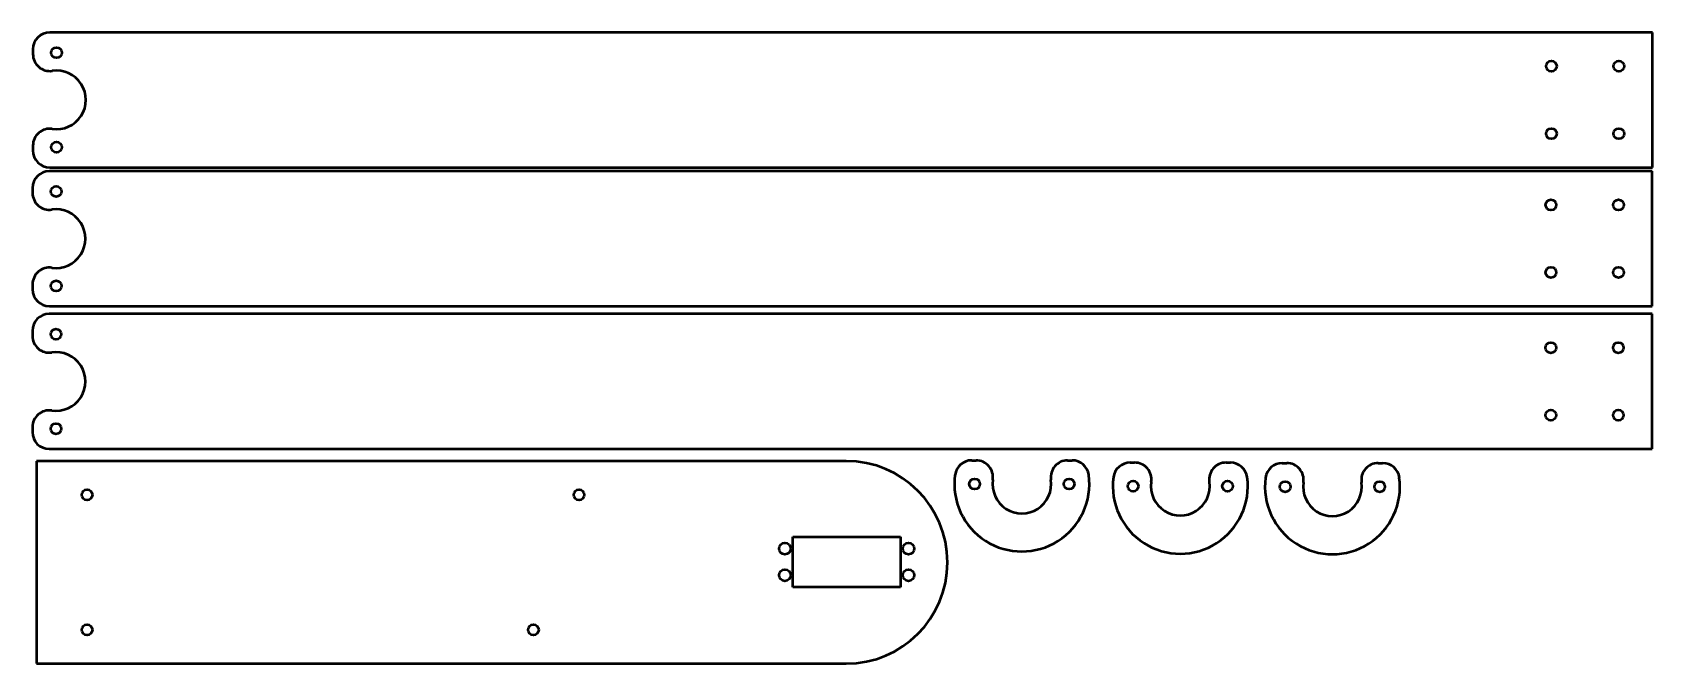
# Model space of a CAD drawing. Header units: inches. Extents: x 0 to 24, y 8.6 to 18.
import ezdxf

# ---------------------------------------------------------------- set-up
doc = ezdxf.new("R2010")
doc.units = ezdxf.units.IN
doc.header["$MEASUREMENT"] = 0
doc.layers.add('Visible (ANSI)', color=7, linetype='Continuous', lineweight=50)

msp = doc.modelspace()

# ---------------------------------------------------------------- linework, layer by layer
at = {"layer": 'Visible (ANSI)'}
for p, q in [((23.998, 17.968), (0.248, 17.968)), ((23.998, 15.968), (23.998, 17.968)), ((-0.002, 17.718), (-0.002, 17.646)), ((-0.002, 16.291), (-0.002, 16.218)), ((23.992, 15.912), (0.242, 15.912)), ((0.248, 15.968), (23.998, 15.968)), ((23.992, 13.912), (23.992, 15.912)), ((-0.008, 15.662), (-0.008, 15.59)), ((-0.008, 14.234), (-0.008, 14.162)), ((23.99, 13.796), (0.24, 13.796)), ((0.242, 13.912), (23.992, 13.912)), ((23.99, 11.796), (23.99, 13.796)), ((-0.01, 13.546), (-0.01, 13.473)), ((-0.01, 12.118), (-0.01, 12.046)), ((0.24, 11.796), (23.99, 11.796)), ((0.05, 11.616), (0.05, 8.616)), ((12.05, 11.616), (0.05, 11.616)), ((13.909, 11.627), (13.974, 11.627)), ((15.33, 11.627), (15.395, 11.627)), ((16.256, 11.594), (16.322, 11.594)), ((17.677, 11.594), (17.743, 11.594)), ((18.511, 11.587), (18.577, 11.587)), ((19.932, 11.587), (19.998, 11.587)), ((11.26, 9.748), (11.26, 10.496)), ((11.26, 10.496), (12.854, 10.496)), ((12.854, 10.496), (12.854, 9.748)), ((12.854, 9.748), (11.26, 9.748)), ((0.05, 8.616), (12.05, 8.616))]:
    msp.add_line(p, q, dxfattribs=at)
for centre, radius in [((0.348, 17.668), 0.0787), ((22.498, 17.468), 0.0787), ((23.498, 17.468), 0.0787), ((0.348, 16.268), 0.0787), ((22.498, 16.468), 0.0787), ((23.498, 16.468), 0.0787), ((0.342, 15.612), 0.0787), ((22.492, 15.412), 0.0787), ((23.492, 15.412), 0.0787), ((22.492, 14.412), 0.0787), ((23.492, 14.412), 0.0787), ((0.342, 14.212), 0.0787), ((0.34, 13.496), 0.0787), ((22.49, 13.296), 0.0787), ((23.49, 13.296), 0.0787), ((22.49, 12.296), 0.0787), ((23.49, 12.296), 0.0787), ((0.34, 12.096), 0.0787), ((13.952, 11.277), 0.0787), ((15.352, 11.277), 0.0787), ((16.3, 11.244), 0.0787), ((17.7, 11.244), 0.0787), ((18.554, 11.237), 0.0787), ((19.954, 11.237), 0.0787), ((0.8, 11.116), 0.0787), ((8.09, 11.116), 0.0787), ((11.141, 10.319), 0.0858), ((12.972, 10.319), 0.0858), ((11.141, 9.925), 0.0858), ((12.972, 9.925), 0.0858), ((0.8, 9.116), 0.0787), ((7.414, 9.116), 0.0787)]:
    msp.add_circle(centre, radius, dxfattribs=at)
for centre, radius, start, end in [((0.248, 17.718), 0.25, 90, 180), ((0.248, 17.646), 0.25, 180, 278.3943), ((0.348, 16.968), 0.435, 261.6057, 98.3943), ((0.248, 16.291), 0.25, 81.6057, 180), ((0.248, 16.218), 0.25, 180, 270), ((0.242, 15.662), 0.25, 90, 180), ((0.242, 15.59), 0.25, 180, 278.3943), ((0.342, 14.912), 0.435, 261.6057, 98.3943), ((0.242, 14.234), 0.25, 81.6057, 180), ((0.242, 14.162), 0.25, 180, 270), ((0.24, 13.546), 0.25, 90, 180), ((0.24, 13.473), 0.25, 180, 278.3943), ((0.34, 12.796), 0.435, 261.6057, 98.3943), ((0.24, 12.118), 0.25, 81.6057, 180), ((0.24, 12.046), 0.25, 180, 270), ((12.05, 10.116), 1.5, 270, 90), ((13.909, 11.377), 0.25, 90, 172.3377), ((13.974, 11.377), 0.25, 351.6057, 90), ((15.33, 11.377), 0.25, 90, 188.3943), ((15.395, 11.377), 0.25, 7.6623, 90), ((16.256, 11.344), 0.25, 90, 172.3377), ((16.322, 11.344), 0.25, 351.6057, 90), ((17.677, 11.344), 0.25, 90, 188.3943), ((17.743, 11.344), 0.25, 7.6623, 90), ((18.511, 11.337), 0.25, 90, 172.3377), ((18.577, 11.337), 0.25, 351.6057, 90), ((19.932, 11.337), 0.25, 90, 188.3943), ((19.998, 11.337), 0.25, 7.6623, 90), ((14.652, 11.277), 1, 172.3377, 7.6623), ((14.652, 11.277), 0.435, 171.6057, 8.3943), ((17, 11.244), 1, 172.3377, 7.6623), ((17, 11.244), 0.435, 171.6057, 8.3943), ((19.254, 11.237), 1, 172.3377, 7.6623), ((19.254, 11.237), 0.435, 171.6057, 8.3943)]:
    msp.add_arc(centre, radius, start, end, dxfattribs=at)

doc.saveas('drawing.dxf')
